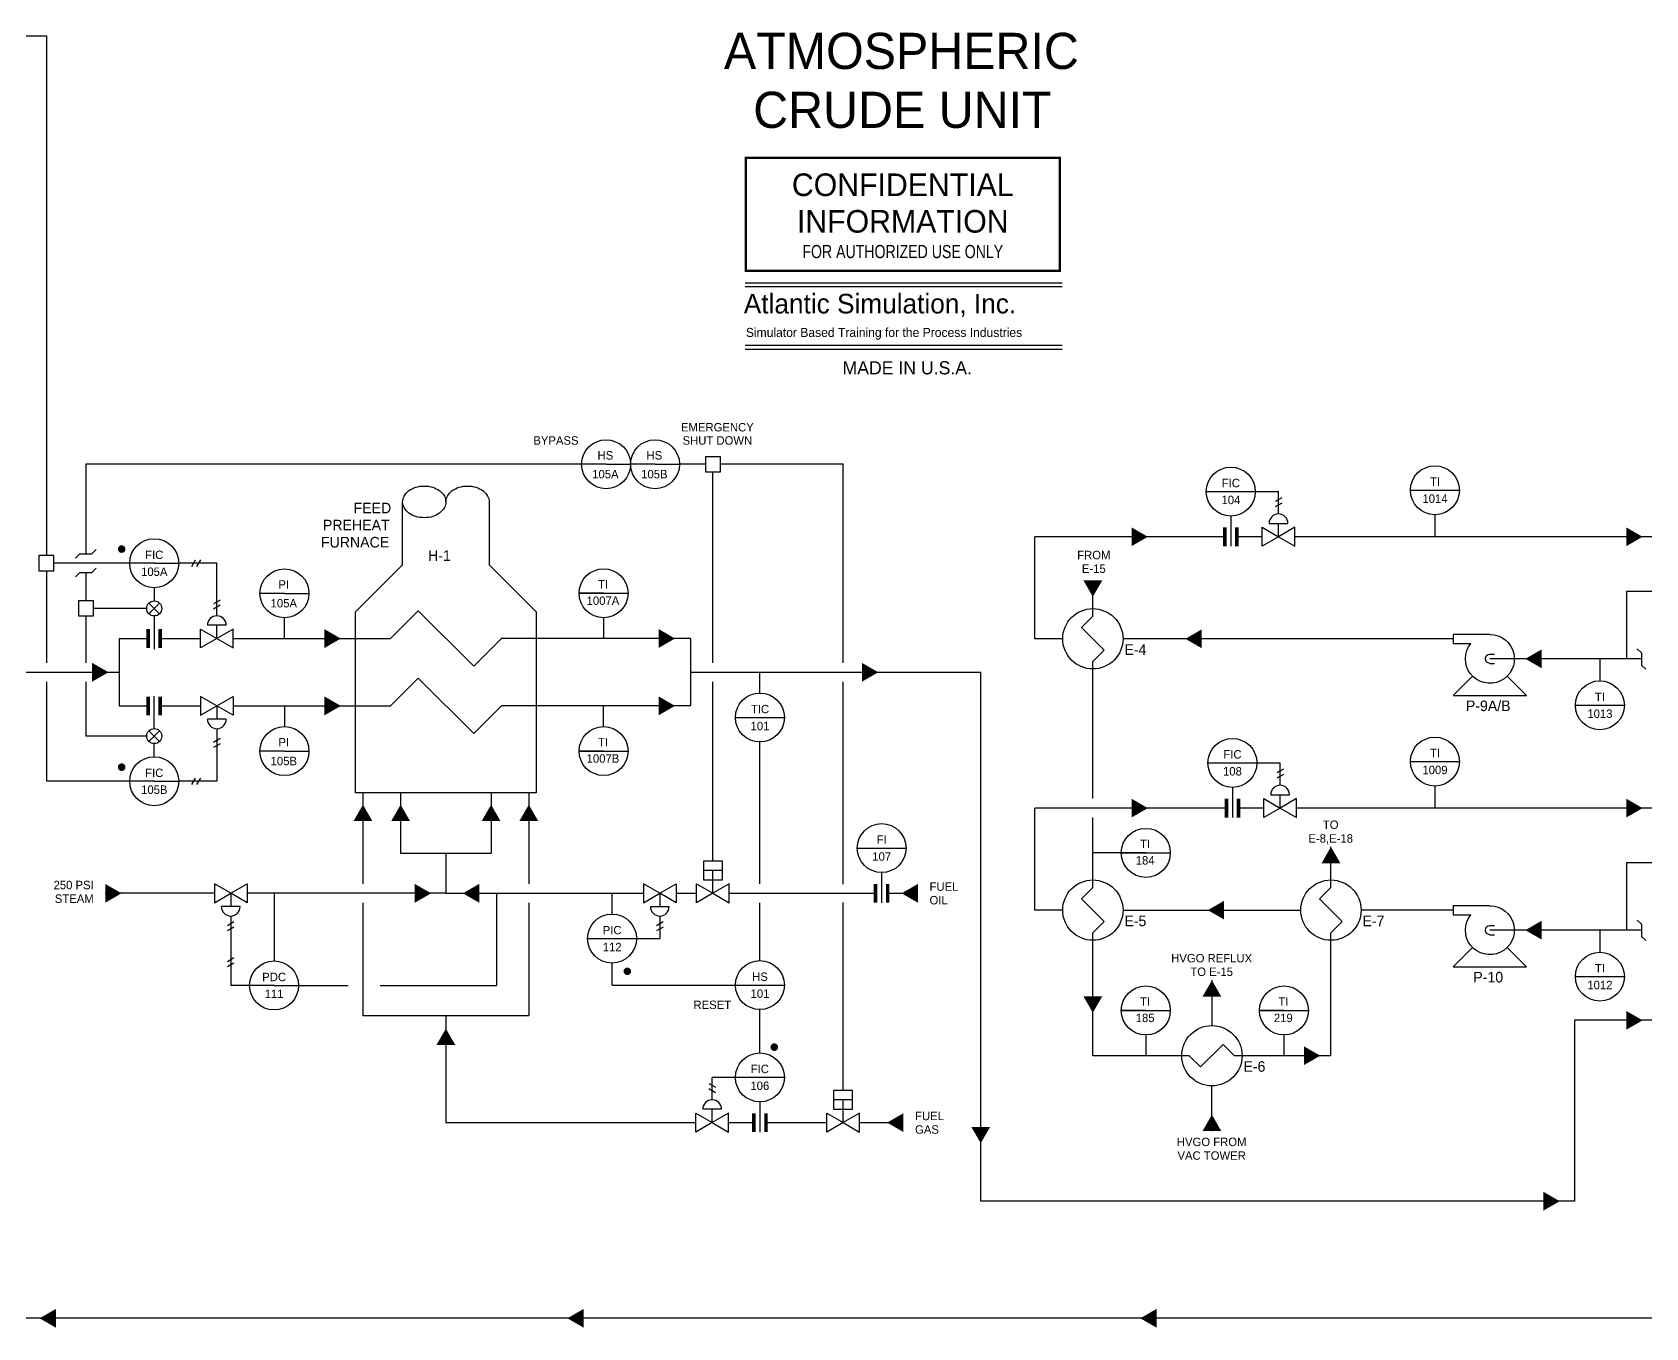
# Model space of a CAD drawing. Extents: x 2.2 to 101, y 0 to 21.9.
# Drawn here: x 39.82 to 66.58, y 0.13 to 21.61 of the extents above; entities that cross this region are included whole.
import ezdxf
from ezdxf.enums import TextEntityAlignment as Align

# ---------------------------------------------------------------- set-up
doc = ezdxf.new("R2010")
doc.units = 0
doc.linetypes.add('HIDDEN', pattern=[0])
doc.layers.get('0').update_dxf_attribs({"linetype": 'CONTINUOUS'})
for name, color, linetype in [('ARROW', 13, 'CONTINUOUS'), ('EQUIP', 2, 'CONTINUOUS'), ('INSTR', 4, 'CONTINUOUS'), ('LINE', 7, 'CONTINUOUS'), ('TEXT', 3, 'CONTINUOUS'), ('VALVE', 1, 'CONTINUOUS')]:
    doc.layers.add(name, color=color, linetype=linetype)

# ---------------------------------------------------------------- blocks, each defined once
blk = doc.blocks.new('ARROW')
at = {"layer": 'ARROW', "color": 0}
blk.add_solid([(0, 0), (-0.271, 0.156), (-0.271, -0.156)], dxfattribs=at)
blk = doc.blocks.new('G-ARROW')
at = {"layer": 'ARROW', "color": 0}
blk.add_solid([(0, 0), (-0.271, 0.156), (-0.271, -0.156)], dxfattribs=at)
blk = doc.blocks.new('BREAK')
at = {"color": 0}
for p, q in [((-0.171, -0.071), (-0.1, 0)), ((-0.1, 0), (0.1, 0)), ((0.1, 0), (0.171, 0.071))]:
    blk.add_line(p, q, dxfattribs=at)
blk = doc.blocks.new('PN-V')
at = {"color": 0}
for p, q in [((0.054, 0.031), (-0.054, -0.031)), ((0.054, -0.055), (-0.054, -0.118))]:
    blk.add_line(p, q, dxfattribs=at)
blk = doc.blocks.new('PN-H')
at = {"color": 0}
for p, q in [((-0.031, -0.054), (0.031, 0.054)), ((0.055, -0.054), (0.118, 0.054))]:
    blk.add_line(p, q, dxfattribs=at)
blk = doc.blocks.new('R-PUMP')
at = {"layer": 'LINE', "color": 0}
for p, q in [((0, 8.12), (12.13, 8.12)), ((12.13, 8.12), (12.13, 5.13)), ((0, 1.5), (-1.5, 1.5)), ((12.13, 5.13), (6.3, 5.13)), ((0, -1.5), (-1.5, -1.5)), ((-5.75, -5.75), (-12.12, -12.12)), ((5.75, -5.75), (12.13, -12.12)), ((12.13, -12.12), (-12.12, -12.12))]:
    blk.add_line(p, q, dxfattribs=at)
for radius, start, end in [(8.12, 90, 39.1069), (1.5, 270, 90)]:
    blk.add_arc((0, 0), radius, start, end, dxfattribs=at)
blk = doc.blocks.new('HS-NO')
at = {"color": 0}
for p, q in [((0.156, 0.378), (-0.156, 0.378)), ((0, 0), (0, 0.378))]:
    blk.add_line(p, q, dxfattribs=at)
for points in [[(0.156, 0.222), (0.156, 0.534), (-0.156, 0.534), (-0.156, 0.222)], [(-0.271, -0.156), (-0.271, 0.156), (0, 0)], [(0.271, -0.156), (0.271, 0.156), (0, 0)]]:
    blk.add_lwpolyline(points, close=True, dxfattribs=at)

msp = doc.modelspace()

# ---------------------------------------------------------------- linework, layer by layer
at = {"color": 0}
for points in [[(59.567, 13.091), (59.567, 13.404), (59.627, 13.091), (59.627, 13.404)], [(59.827, 13.091), (59.827, 13.404), (59.767, 13.091), (59.767, 13.404)], [(41.716, 11.403), (41.716, 11.715), (41.776, 11.403), (41.776, 11.715)], [(41.976, 11.403), (41.976, 11.715), (41.916, 11.403), (41.916, 11.715)], [(41.716, 10.598), (41.716, 10.286), (41.776, 10.598), (41.776, 10.286)], [(41.976, 10.598), (41.976, 10.286), (41.916, 10.598), (41.916, 10.286)], [(59.594, 8.591), (59.594, 8.904), (59.654, 8.591), (59.654, 8.904)], [(59.854, 8.591), (59.854, 8.904), (59.794, 8.591), (59.794, 8.904)], [(53.778, 7.178), (53.778, 7.491), (53.838, 7.178), (53.838, 7.491)], [(54.038, 7.178), (54.038, 7.491), (53.978, 7.178), (53.978, 7.491)], [(51.76, 3.375), (51.76, 3.687), (51.82, 3.375), (51.82, 3.687)], [(52.02, 3.375), (52.02, 3.687), (51.96, 3.375), (51.96, 3.687)]]:
    msp.add_solid(points, dxfattribs=at)
at = {"layer": 'EQUIP', "color": 0}
for p, q in [((45.965, 12.783), (45.965, 13.826)), ((47.399, 13.826), (47.399, 12.783)), ((45.182, 12), (45.965, 12.783)), ((47.399, 12.783), (48.182, 12))]:
    msp.add_line(p, q, dxfattribs=at)
msp.add_lwpolyline([(46.682, 13.826, -0.129313), (46.657, 13.73, -0.106376), (46.577, 13.64, -0.084636), (46.465, 13.584, -0.073821), (46.323, 13.563, -0.073821), (46.182, 13.584, -0.084636), (46.07, 13.64, -0.106376), (45.99, 13.73, -0.129313), (45.965, 13.826, -0.129313), (45.99, 13.922, -0.106376), (46.07, 14.012, -0.084636), (46.182, 14.068, -0.073821), (46.323, 14.089, -0.073821), (46.465, 14.068, -0.084636), (46.577, 14.012, -0.106376), (46.657, 13.922, -0.129313)], format="xyb", close=True, dxfattribs=at)
msp.add_lwpolyline([(46.682, 13.826, -0.129313), (46.707, 13.922, -0.106376), (46.787, 14.012, -0.084636), (46.899, 14.068, -0.073821), (47.041, 14.089, -0.073821), (47.182, 14.068, -0.084636), (47.294, 14.012, -0.106376), (47.374, 13.922, -0.129313), (47.399, 13.826, -0.129313)], format="xyb", dxfattribs=at)
for points in [[(45.182, 9), (45.182, 12)], [(48.182, 12), (48.182, 9), (45.182, 9)]]:
    msp.add_lwpolyline(points, dxfattribs=at)
at = {"layer": 'EQUIP', "color": 0, "linetype": 'HIDDEN'}
for centre in [(57.41, 11.555), (57.41, 7.055), (61.358, 7.055), (59.384, 4.641)]:
    msp.add_circle(centre, 0.5, dxfattribs=at)
at = {"layer": 'INSTR', "color": 0, "linetype": 'HIDDEN'}
for p, q in [((9.355, 21.554), (40.058, 21.554)), ((40.058, 21.554), (40.058, 12.934)), ((40.714, 14.45), (40.714, 12.965)), ((48.932, 14.45), (40.714, 14.45)), ((50.986, 14.45), (50.557, 14.45)), ((53.268, 14.45), (51.236, 14.45)), ((53.268, 11.156), (53.268, 14.45)), ((51.111, 11.156), (51.111, 14.325)), ((40.058, 12.684), (40.058, 11.156)), ((41.44, 12.809), (40.183, 12.809)), ((40.714, 12.653), (40.714, 12.184)), ((41.721, 12.059), (40.839, 12.059)), ((40.714, 11.934), (40.714, 11.156)), ((40.058, 10.844), (40.058, 9.192)), ((40.714, 10.844), (40.714, 9.942)), ((51.111, 7.868), (51.111, 10.844)), ((53.268, 7.484), (53.268, 10.844)), ((41.721, 9.942), (40.714, 9.942)), ((51.89, 7.491), (51.89, 9.844)), ((41.44, 9.192), (40.058, 9.192)), ((51.89, 6.218), (51.89, 7.178)), ((53.268, 4.065), (53.268, 7.184)), ((49.437, 5.812), (49.437, 6.178)), ((49.437, 5.812), (51.484, 5.812)), ((51.89, 4.687), (51.89, 5.405))]:
    msp.add_line(p, q, dxfattribs=at)
at = {"layer": 'INSTR', "color": 0}
for p, q in [((49.338, 14.45), (48.932, 14.45)), ((49.338, 14.45), (49.744, 14.45)), ((50.15, 14.45), (49.744, 14.45)), ((50.15, 14.45), (50.557, 14.45)), ((59.291, 13.997), (60.104, 13.997)), ((60.104, 13.997), (60.489, 13.997)), ((60.489, 13.625), (60.489, 13.997)), ((62.676, 14.019), (63.488, 14.019)), ((62.676, 14.019), (63.488, 14.019)), ((59.697, 13.591), (59.697, 13.091)), ((63.082, 13.613), (63.082, 13.247)), ((41.846, 12.809), (41.44, 12.809)), ((41.846, 12.809), (42.252, 12.809)), ((42.884, 12.809), (42.252, 12.809)), ((42.884, 11.937), (42.884, 12.809)), ((41.846, 12.403), (41.846, 12.184)), ((44.006, 12.309), (43.6, 12.309)), ((44.006, 12.309), (44.412, 12.309)), ((48.892, 12.31), (49.704, 12.31)), ((49.298, 12.31), (48.892, 12.31)), ((49.298, 12.31), (49.704, 12.31)), ((41.758, 11.97), (41.935, 12.147)), ((41.758, 12.147), (41.935, 11.97)), ((41.846, 11.934), (41.846, 11.385)), ((44.006, 11.559), (44.006, 11.903)), ((49.298, 11.904), (49.298, 11.56)), ((51.89, 10.656), (51.89, 11)), ((65.817, 11.223), (65.817, 10.858)), ((41.846, 10.067), (41.846, 10.604)), ((44.006, 10.442), (44.006, 10.098)), ((49.298, 10.1), (49.298, 10.443)), ((65.411, 10.452), (66.223, 10.452)), ((65.411, 10.452), (66.223, 10.452)), ((51.484, 10.25), (52.296, 10.25)), ((41.758, 10.03), (41.935, 9.854)), ((41.758, 9.854), (41.935, 10.03)), ((42.884, 10.064), (42.884, 9.192)), ((41.846, 9.598), (41.846, 9.817)), ((44.006, 9.692), (43.6, 9.692)), ((44.006, 9.692), (44.412, 9.692)), ((48.892, 9.693), (49.704, 9.693)), ((49.298, 9.693), (48.892, 9.693)), ((49.298, 9.693), (49.704, 9.693)), ((59.317, 9.497), (60.13, 9.497)), ((60.13, 9.497), (60.515, 9.497)), ((60.515, 9.125), (60.515, 9.497)), ((62.676, 9.519), (63.488, 9.519)), ((41.846, 9.192), (41.44, 9.192)), ((41.846, 9.192), (42.252, 9.192)), ((42.884, 9.192), (42.252, 9.192)), ((63.082, 9.113), (63.082, 8.747)), ((59.724, 9.091), (59.724, 8.591)), ((53.502, 8.084), (54.314, 8.084)), ((57.882, 8.005), (57.41, 8.005)), ((57.882, 8.005), (58.694, 8.005)), ((58.288, 8.005), (57.882, 8.005)), ((58.288, 8.005), (58.694, 8.005)), ((53.908, 7.678), (53.908, 7.178)), ((43.833, 7.334), (43.833, 6.212)), ((47.523, 7.334), (47.523, 5.806)), ((49.437, 6.991), (49.437, 7.334)), ((43.114, 6.957), (43.114, 5.806)), ((50.229, 6.957), (50.229, 6.584)), ((65.817, 6.723), (65.817, 6.358)), ((49.031, 6.584), (49.843, 6.584)), ((49.843, 6.584), (50.229, 6.584)), ((65.411, 5.952), (66.223, 5.952)), ((65.411, 5.952), (66.223, 5.952)), ((43.427, 5.806), (43.114, 5.806)), ((43.833, 5.806), (43.427, 5.806)), ((43.833, 5.806), (44.239, 5.806)), ((44.239, 5.806), (45.062, 5.806)), ((45.592, 5.806), (47.523, 5.806)), ((51.484, 5.812), (52.296, 5.812)), ((58.288, 5.391), (57.882, 5.391)), ((57.882, 5.391), (58.694, 5.391)), ((58.288, 5.391), (58.694, 5.391)), ((60.172, 5.391), (60.985, 5.391)), ((60.579, 5.391), (60.172, 5.391)), ((60.579, 5.391), (60.985, 5.391)), ((58.288, 4.985), (58.288, 4.641)), ((60.579, 4.985), (60.579, 4.641)), ((51.098, 3.909), (51.098, 4.281)), ((51.484, 4.281), (51.098, 4.281)), ((52.296, 4.281), (51.484, 4.281)), ((51.89, 3.875), (51.89, 3.375))]:
    msp.add_line(p, q, dxfattribs=at)
for points in [[(50.986, 14.575), (50.986, 14.325), (51.236, 14.325), (51.236, 14.575)], [(39.933, 12.934), (39.933, 12.684), (40.183, 12.684), (40.183, 12.934)], [(40.589, 12.184), (40.589, 11.934), (40.839, 11.934), (40.839, 12.184)]]:
    msp.add_lwpolyline(points, close=True, dxfattribs=at)
at = {"layer": 'INSTR', "color": 0, "const_width": 0.0625}
for points in [[(41.275, 13.043, 1), (41.338, 13.043, 1)], [(41.275, 9.426, 1), (41.338, 9.426, 1)], [(49.66, 6.04, 1), (49.722, 6.04, 1)], [(52.096, 4.783, 1), (52.159, 4.783, 1)]]:
    msp.add_lwpolyline(points, format="xyb", close=True, dxfattribs=at)
at = {"layer": 'INSTR', "color": 0}
for centre, radius in [((49.338, 14.45), 0.406), ((50.15, 14.45), 0.406), ((59.697, 13.997), 0.406), ((63.082, 14.019), 0.406), ((41.846, 12.809), 0.406), ((44.006, 12.309), 0.406), ((49.298, 12.31), 0.406), ((41.846, 12.059), 0.125), ((65.817, 10.452), 0.406), ((51.89, 10.25), 0.406), ((41.846, 9.942), 0.125), ((44.006, 9.692), 0.406), ((49.298, 9.693), 0.406), ((59.724, 9.497), 0.406), ((63.082, 9.519), 0.406), ((41.846, 9.192), 0.406), ((53.908, 8.084), 0.406), ((49.437, 6.584), 0.406), ((43.833, 5.806), 0.406), ((51.89, 5.812), 0.406), ((65.817, 5.952), 0.406), ((51.89, 4.281), 0.406)]:
    msp.add_circle(centre, radius, dxfattribs=at)
at = {"layer": 'INSTR', "color": 0, "linetype": 'HIDDEN'}
for centre in [(58.288, 8.005), (58.288, 5.391), (60.579, 5.391)]:
    msp.add_circle(centre, 0.406, dxfattribs=at)
at = {"layer": 'LINE', "color": 0}
for p, q in [((56.448, 11.555), (56.448, 13.247)), ((59.567, 13.247), (56.448, 13.247)), ((60.218, 13.247), (59.827, 13.247)), ((66.756, 13.247), (60.76, 13.247)), ((57.41, 11.93), (57.41, 12.523)), ((66.256, 12.339), (66.256, 11.223)), ((66.756, 12.339), (66.256, 12.339)), ((45.762, 11.559), (46.223, 12.02)), ((46.223, 12.02), (47.143, 11.1)), ((57.223, 11.742), (57.41, 11.93)), ((41.264, 11.559), (41.716, 11.559)), ((41.264, 11.559), (41.264, 10.442)), ((41.976, 11.559), (42.614, 11.559)), ((43.155, 11.559), (45.762, 11.559)), ((47.143, 11.1), (47.602, 11.56)), ((50.737, 11.56), (47.602, 11.56)), ((50.737, 11.56), (50.737, 10.443)), ((56.91, 11.555), (56.448, 11.555)), ((57.598, 11.367), (57.223, 11.742)), ((63.387, 11.555), (57.91, 11.555)), ((57.41, 11.18), (57.598, 11.367)), ((37.168, 11), (41.264, 11)), ((50.737, 11), (55.551, 11)), ((55.551, 2.228), (55.551, 11)), ((57.41, 8.904), (57.41, 11.18)), ((66.506, 11.223), (63.993, 11.223)), ((45.762, 10.442), (46.223, 10.903)), ((46.223, 10.903), (47.143, 9.984)), ((41.264, 10.442), (41.716, 10.442)), ((41.976, 10.442), (42.614, 10.442)), ((43.155, 10.442), (45.762, 10.442)), ((47.143, 9.984), (47.602, 10.443)), ((50.737, 10.443), (47.602, 10.443)), ((45.307, 9), (45.307, 7.491)), ((45.932, 9), (45.932, 8)), ((47.432, 9), (47.432, 8)), ((48.057, 9), (48.057, 7.491)), ((56.448, 7.055), (56.448, 8.747)), ((59.594, 8.747), (56.448, 8.747)), ((57.41, 7.43), (57.41, 8.591)), ((60.245, 8.747), (59.854, 8.747)), ((66.756, 8.747), (60.786, 8.747)), ((61.358, 7.43), (61.358, 8.105)), ((45.932, 8), (47.432, 8)), ((46.682, 8), (46.682, 7.334)), ((66.756, 7.839), (66.256, 7.839)), ((66.256, 7.839), (66.256, 6.723)), ((42.844, 7.334), (41.034, 7.334)), ((46.682, 7.334), (43.385, 7.334)), ((46.682, 7.334), (49.958, 7.334)), ((50.5, 7.334), (50.84, 7.334)), ((51.381, 7.334), (53.778, 7.334)), ((54.038, 7.334), (54.505, 7.334)), ((57.223, 7.242), (57.41, 7.43)), ((57.598, 6.867), (57.223, 7.242)), ((61.17, 7.242), (61.358, 7.43)), ((61.545, 6.867), (61.17, 7.242)), ((45.307, 7.178), (45.307, 5.305)), ((48.057, 7.178), (48.057, 5.305)), ((56.91, 7.055), (56.448, 7.055)), ((57.91, 7.055), (60.858, 7.055)), ((63.387, 7.055), (61.858, 7.055)), ((57.41, 6.68), (57.598, 6.867)), ((61.358, 6.68), (61.545, 6.867)), ((66.506, 6.723), (63.993, 6.723)), ((57.41, 4.641), (57.41, 6.68)), ((61.358, 4.641), (61.358, 6.68)), ((59.384, 5.891), (59.384, 5.141)), ((45.307, 5.305), (48.057, 5.305)), ((46.682, 5.305), (46.682, 3.531)), ((65.396, 5.228), (65.396, 2.228)), ((66.756, 5.228), (65.396, 5.228)), ((59.197, 4.454), (59.572, 4.829)), ((59.572, 4.829), (59.759, 4.641)), ((59.009, 4.641), (57.41, 4.641)), ((59.009, 4.641), (59.197, 4.454)), ((61.358, 4.641), (59.759, 4.641)), ((59.384, 3.391), (59.384, 4.141)), ((46.682, 3.531), (50.827, 3.531)), ((51.369, 3.531), (51.76, 3.531)), ((52.02, 3.531), (52.998, 3.531)), ((53.539, 3.531), (54.265, 3.531)), ((65.396, 2.228), (55.551, 2.228)), ((83.088, 0.286), (37.77, 0.286))]:
    msp.add_line(p, q, dxfattribs=at)
at = {"layer": 'TEXT', "color": 0}
for p, q in [((51.643, 17.459), (56.901, 17.459)), ((51.643, 17.396), (56.901, 17.396)), ((51.643, 16.423), (56.901, 16.423)), ((51.643, 16.361), (56.901, 16.361))]:
    msp.add_line(p, q, dxfattribs=at)
at = {"layer": 'TEXT', "color": 0, "const_width": 0.0375}
msp.add_lwpolyline([(51.658, 17.658), (51.658, 19.533), (56.864, 19.533), (56.864, 17.658)], close=True, dxfattribs=at)
at = {"layer": 'VALVE', "color": 0}
for p, q in [((60.333, 13.469), (60.645, 13.469)), ((60.489, 13.247), (60.489, 13.469)), ((60.76, 13.404), (60.489, 13.247)), ((60.76, 13.091), (60.76, 13.404)), ((60.489, 13.247), (60.76, 13.091)), ((43.041, 11.78), (42.728, 11.78)), ((42.884, 11.559), (42.884, 11.78)), ((42.614, 11.715), (42.884, 11.559)), ((42.614, 11.403), (42.614, 11.715)), ((42.884, 11.559), (42.614, 11.403)), ((42.614, 10.598), (42.614, 10.286)), ((42.884, 10.442), (42.614, 10.598)), ((42.614, 10.286), (42.884, 10.442)), ((42.884, 10.442), (42.884, 10.22)), ((43.041, 10.22), (42.728, 10.22)), ((60.359, 8.969), (60.672, 8.969)), ((60.515, 8.747), (60.515, 8.969)), ((60.786, 8.904), (60.515, 8.747)), ((60.786, 8.591), (60.786, 8.904)), ((60.515, 8.747), (60.786, 8.591)), ((43.114, 7.334), (42.844, 7.491)), ((42.844, 7.491), (42.844, 7.178)), ((42.844, 7.178), (43.114, 7.334)), ((43.114, 7.334), (43.114, 7.113)), ((50.229, 7.334), (50.5, 7.491)), ((50.5, 7.178), (50.229, 7.334)), ((50.229, 7.334), (50.229, 7.113)), ((50.5, 7.491), (50.5, 7.178)), ((43.27, 7.113), (42.958, 7.113)), ((50.073, 7.113), (50.385, 7.113)), ((51.254, 3.753), (50.942, 3.753)), ((51.098, 3.531), (51.098, 3.753)), ((50.827, 3.375), (50.827, 3.687)), ((50.827, 3.687), (51.098, 3.531)), ((51.098, 3.531), (50.827, 3.375))]:
    msp.add_line(p, q, dxfattribs=at)
for points in [[(60.218, 13.091), (60.218, 13.404), (60.489, 13.247)], [(43.155, 11.403), (43.155, 11.715), (42.884, 11.559)], [(43.155, 10.598), (43.155, 10.286), (42.884, 10.442)], [(60.245, 8.591), (60.245, 8.904), (60.515, 8.747)], [(43.385, 7.491), (43.385, 7.178), (43.114, 7.334)], [(49.958, 7.491), (49.958, 7.178), (50.229, 7.334)], [(51.369, 3.375), (51.369, 3.687), (51.098, 3.531)]]:
    msp.add_lwpolyline(points, close=True, dxfattribs=at)
for centre, start, end in [((60.489, 13.469), 0, 180), ((42.884, 11.78), 0, 180), ((42.884, 10.22), 180, 0), ((60.515, 8.969), 0, 180), ((43.114, 7.113), 180, 0), ((50.229, 7.113), 180, 0), ((51.098, 3.753), 0, 180)]:
    msp.add_arc(centre, 0.156, start, end, dxfattribs=at)

# ---------------------------------------------------------------- block references
at = {"layer": 'EQUIP', "color": 0, "xscale": -0.05, "yscale": 0.05, "zscale": 0.05}
for p in [(63.993, 11.223), (63.993, 6.723)]:
    msp.add_blockref('R-PUMP', p, dxfattribs=at)
at = {"layer": 'INSTR', "color": 0}
for name, p in [('PN-V', (60.489, 13.861)), ('BREAK', (40.714, 12.965)), ('PN-H', (42.499, 12.809)), ('BREAK', (40.714, 12.653)), ('PN-V', (42.884, 12.167)), ('PN-V', (42.884, 9.869)), ('PN-V', (60.515, 9.361)), ('PN-H', (42.499, 9.192)), ('PN-V', (43.114, 6.828)), ('PN-V', (50.229, 6.828)), ('PN-V', (43.114, 6.231))]:
    msp.add_blockref(name, p, dxfattribs=at)
at = {"layer": 'INSTR', "color": 0, "xscale": -1}
msp.add_blockref('PN-V', (51.098, 4.151), dxfattribs=at)
at = {"layer": 'LINE', "color": 0, "xscale": -1}
for name, p, rotation in [('G-ARROW', (58.322, 13.247), 180), ('G-ARROW', (66.526, 13.247), 180), ('ARROW', (44.94, 11.559), 180), ('ARROW', (50.482, 11.56), 180), ('ARROW', (41.088, 11), 180), ('ARROW', (53.852, 11), 180), ('ARROW', (50.482, 10.443), 180), ('G-ARROW', (58.322, 8.747), 180), ('G-ARROW', (66.526, 8.747), 180), ('ARROW', (47.432, 8.804), 270), ('ARROW', (48.057, 8.804), 270), ('ARROW', (61.358, 8.105), 270), ('ARROW', (41.304, 7.334), 180), ('ARROW', (46.438, 7.334), 180), ('ARROW', (59.384, 5.891), 270), ('G-ARROW', (66.526, 5.228), 180), ('G-ARROW', (61.181, 4.641), 180), ('ARROW', (59.384, 3.662), 270), ('G-ARROW', (65.152, 2.228), 180)]:
    msp.add_blockref(name, p, dxfattribs=dict(at, rotation=rotation))
at = {"layer": 'LINE', "color": 0}
for name, p, rotation in [('ARROW', (57.41, 12.252), 270), ('BREAK', (66.506, 11.22), 270), ('ARROW', (45.307, 8.804), 90), ('ARROW', (45.932, 8.804), 90), ('ARROW', (46.964, 7.334), 180), ('G-ARROW', (54.238, 7.334), 180), ('BREAK', (66.506, 6.72), 270), ('ARROW', (57.41, 5.354), 270), ('ARROW', (46.682, 5.091), 90), ('G-ARROW', (53.998, 3.531), 180), ('ARROW', (55.551, 3.189), 270)]:
    msp.add_blockref(name, p, dxfattribs=dict(at, rotation=rotation))
at = {"layer": 'LINE', "color": 0, "xscale": -1}
for p in [(58.944, 11.555), (64.581, 11.223), (59.316, 7.055), (64.581, 6.723), (39.945, 0.286), (48.696, 0.286), (58.196, 0.286)]:
    msp.add_blockref('G-ARROW', p, dxfattribs=at)
at = {"layer": 'LINE', "color": 0}
msp.add_blockref('ARROW', (44.94, 10.442), dxfattribs=at)
at = {"layer": 'VALVE', "color": 0}
for p in [(51.111, 7.334), (53.268, 3.531)]:
    msp.add_blockref('HS-NO', p, dxfattribs=at)

# ---------------------------------------------------------------- texts
at = {"layer": 'TEXT', "color": 0}
for s, height, p in [('ATMOSPHERIC', 0.60004, (54.235, 21.005)), ('CRUDE UNIT', 0.6, (54.252, 20.028)), ('CONFIDENTIAL', 0.375, (54.258, 18.898)), ('INFORMATION', 0.375, (54.258, 18.291)), ('MADE IN U.S.A.', 0.21875, (54.332, 15.94)), ('EMERGENCY', 0.14, (51.184, 14.994)), ('BYPASS', 0.14, (48.507, 14.774)), ('SHUT DOWN', 0.14, (51.184, 14.774)), ('HS', 0.14, (49.327, 14.528)), ('HS', 0.14, (50.139, 14.528)), ('105A', 0.14, (49.327, 14.216)), ('105B', 0.14, (50.139, 14.216)), ('FIC', 0.14, (59.699, 14.069)), ('TI', 0.14, (63.083, 14.091)), ('104', 0.14, (59.699, 13.788)), ('1014', 0.14, (63.083, 13.81)), ('FIC', 0.14, (41.847, 12.878)), ('FROM', 0.14, (57.426, 12.874)), ('105A', 0.14, (41.847, 12.597)), ('E-15', 0.14, (57.426, 12.648)), ('PI', 0.14, (43.995, 12.387)), ('TI', 0.14, (49.287, 12.389)), ('105A', 0.14, (43.995, 12.075)), ('1007A', 0.14, (49.287, 12.117)), ('TIC', 0.14, (51.891, 10.319)), ('P-9A/B', 0.175, (63.966, 10.356)), ('TI', 0.14, (65.818, 10.523)), ('101', 0.14, (51.891, 10.039)), ('1013', 0.14, (65.818, 10.243)), ('PI', 0.14, (43.995, 9.77)), ('TI', 0.14, (49.287, 9.772)), ('1007B', 0.14, (49.287, 9.5)), ('FIC', 0.14, (59.725, 9.569)), ('TI', 0.14, (63.083, 9.591)), ('FIC', 0.14, (41.847, 9.263)), ('105B', 0.14, (43.995, 9.458)), ('108', 0.14, (59.725, 9.288)), ('1009', 0.14, (63.083, 9.31)), ('105B', 0.14, (41.847, 8.983)), ('FI', 0.14, (53.909, 8.156)), ('E-8,E-18', 0.14, (61.354, 8.174)), ('TO', 0.14, (61.354, 8.401)), ('TI', 0.14, (58.277, 8.083)), ('107', 0.14, (53.909, 7.875)), ('184', 0.14, (58.277, 7.811)), ('PIC', 0.14, (49.439, 6.653)), ('112', 0.14, (49.439, 6.373)), ('HVGO REFLUX', 0.14, (59.38, 6.189)), ('TI', 0.14, (65.818, 6.023)), ('PDC', 0.14, (43.834, 5.877)), ('HS', 0.14, (51.891, 5.881)), ('TO E-15', 0.14, (59.38, 5.963)), ('P-10', 0.175, (63.966, 5.856)), ('111', 0.14, (43.834, 5.597)), ('101', 0.14, (51.891, 5.6)), ('1012', 0.14, (65.818, 5.743)), ('RESET', 0.14, (51.1, 5.415)), ('TI', 0.14, (58.277, 5.47)), ('TI', 0.14, (60.568, 5.47)), ('185', 0.14, (58.277, 5.198)), ('219', 0.14, (60.568, 5.198)), ('FIC', 0.14, (51.888, 4.352)), ('106', 0.14, (51.888, 4.072)), ('HVGO FROM', 0.14, (59.38, 3.142)), ('VAC TOWER', 0.14, (59.38, 2.915))]:
    msp.add_text(s, height=height, dxfattribs=at).set_placement(p, align=Align.CENTER)
at = {"layer": 'TEXT', "color": 0, "width": 0.8}
msp.add_text('FOR AUTHORIZED USE ONLY', height=0.21875, dxfattribs=at).set_placement((54.258, 17.868), align=Align.CENTER)
at = {"layer": 'TEXT', "color": 0}
for s, height, p in [('Atlantic Simulation, Inc.', 0.325, (51.622, 16.951)), ('Simulator Based Training for the Process Industries', 0.15, (51.656, 16.561)), ('FEED', 0.175, (45.152, 13.637)), ('PREHEAT', 0.175, (44.644, 13.354)), ('FURNACE', 0.175, (44.611, 13.07)), ('H-1', 0.175, (46.387, 12.848)), ('E-4', 0.175, (57.933, 11.289)), ('FUEL', 0.14, (54.702, 7.376)), ('OIL', 0.14, (54.702, 7.15)), ('E-5', 0.175, (57.933, 6.789)), ('E-7', 0.175, (61.88, 6.789)), ('E-6', 0.175, (59.907, 4.375)), ('GAS', 0.14, (54.462, 3.347)), ('FUEL', 0.14, (54.462, 3.572))]:
    msp.add_text(s, height=height, dxfattribs=at).set_placement(p)
for s, p in [('250 PSI', (40.843, 7.402)), ('STEAM', (40.843, 7.175))]:
    msp.add_text(s, height=0.14, dxfattribs=at).set_placement(p, align=Align.RIGHT)

doc.saveas('drawing.dxf')
